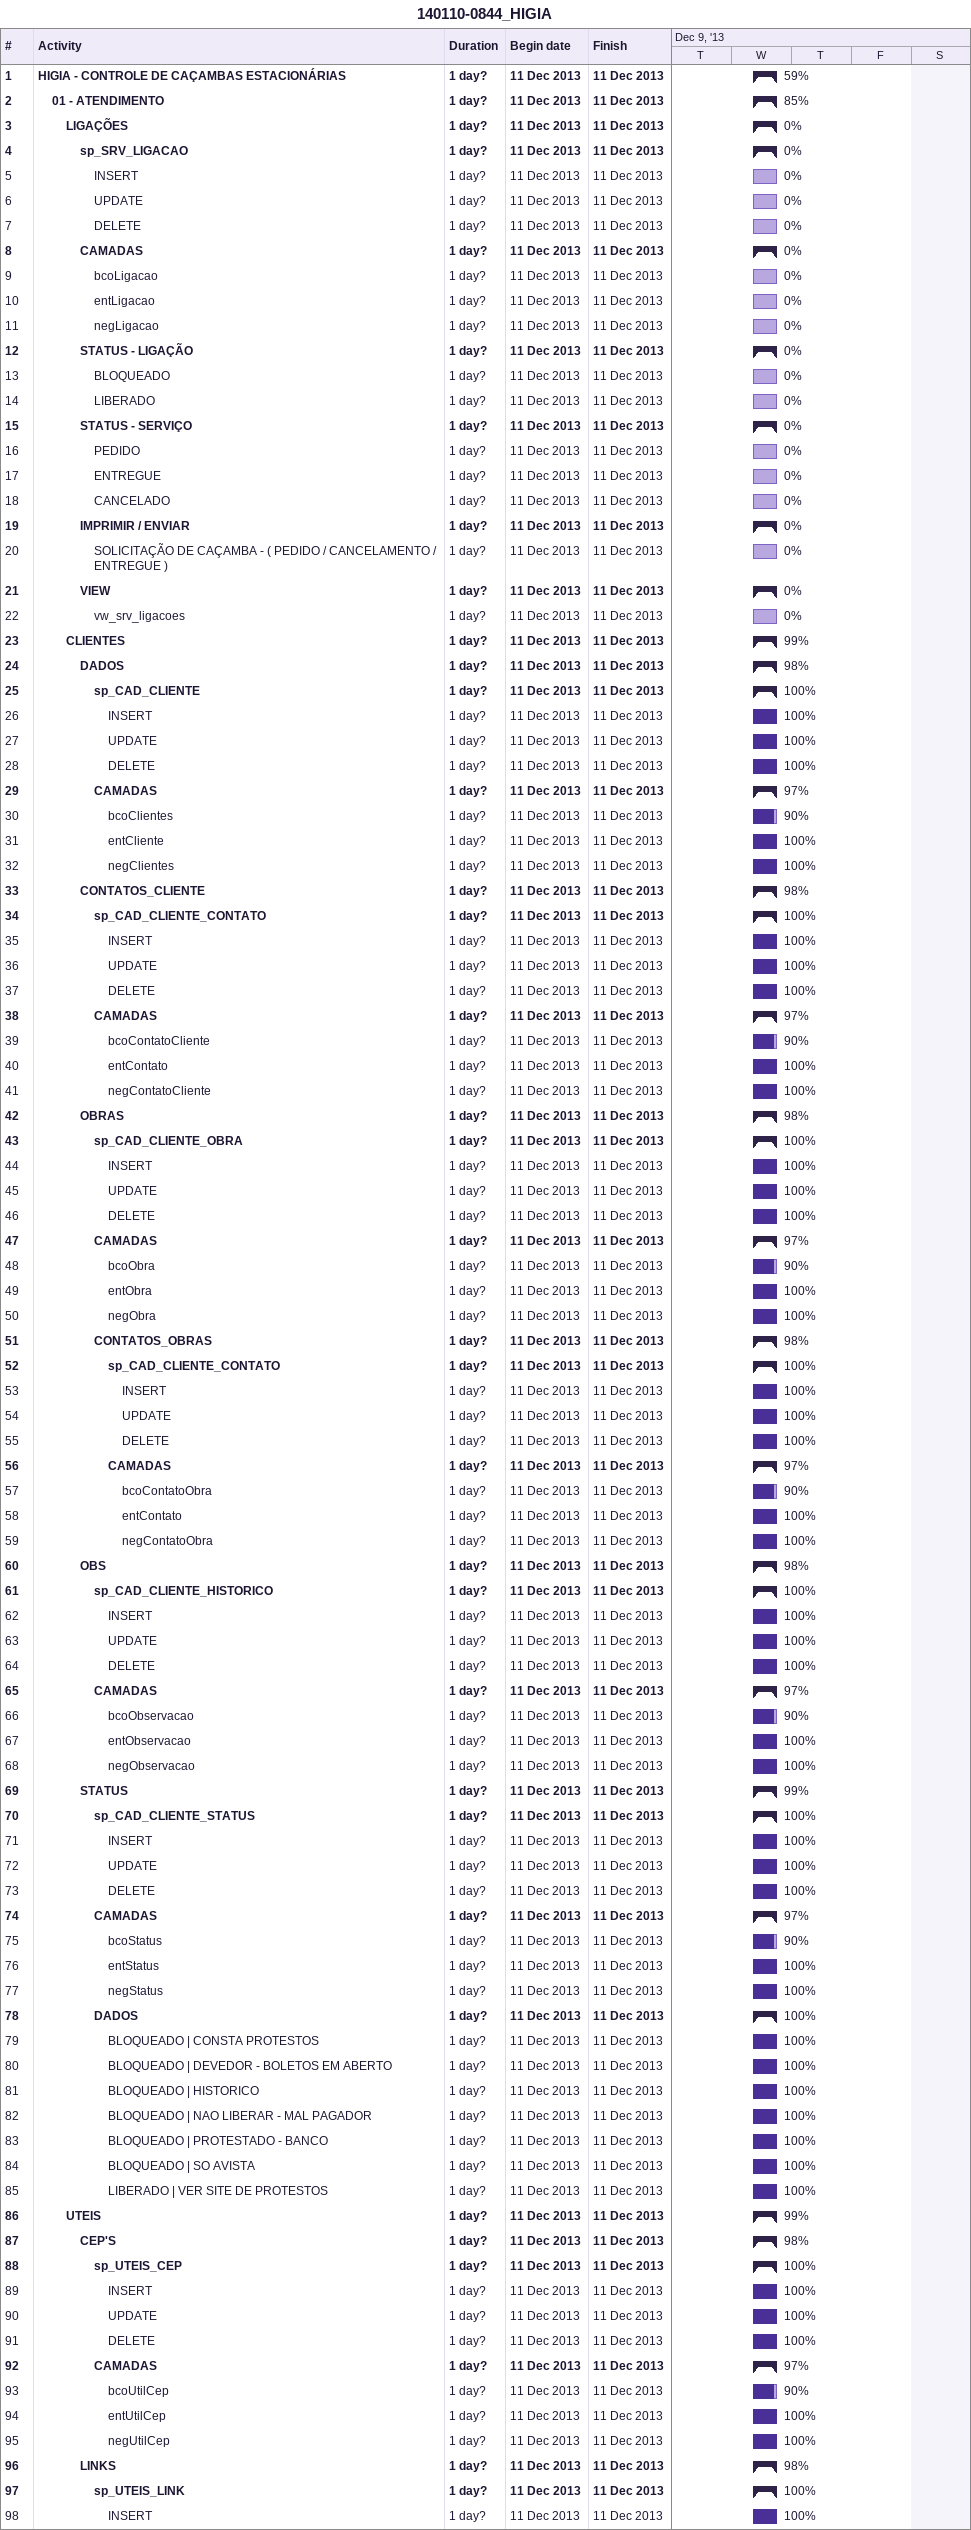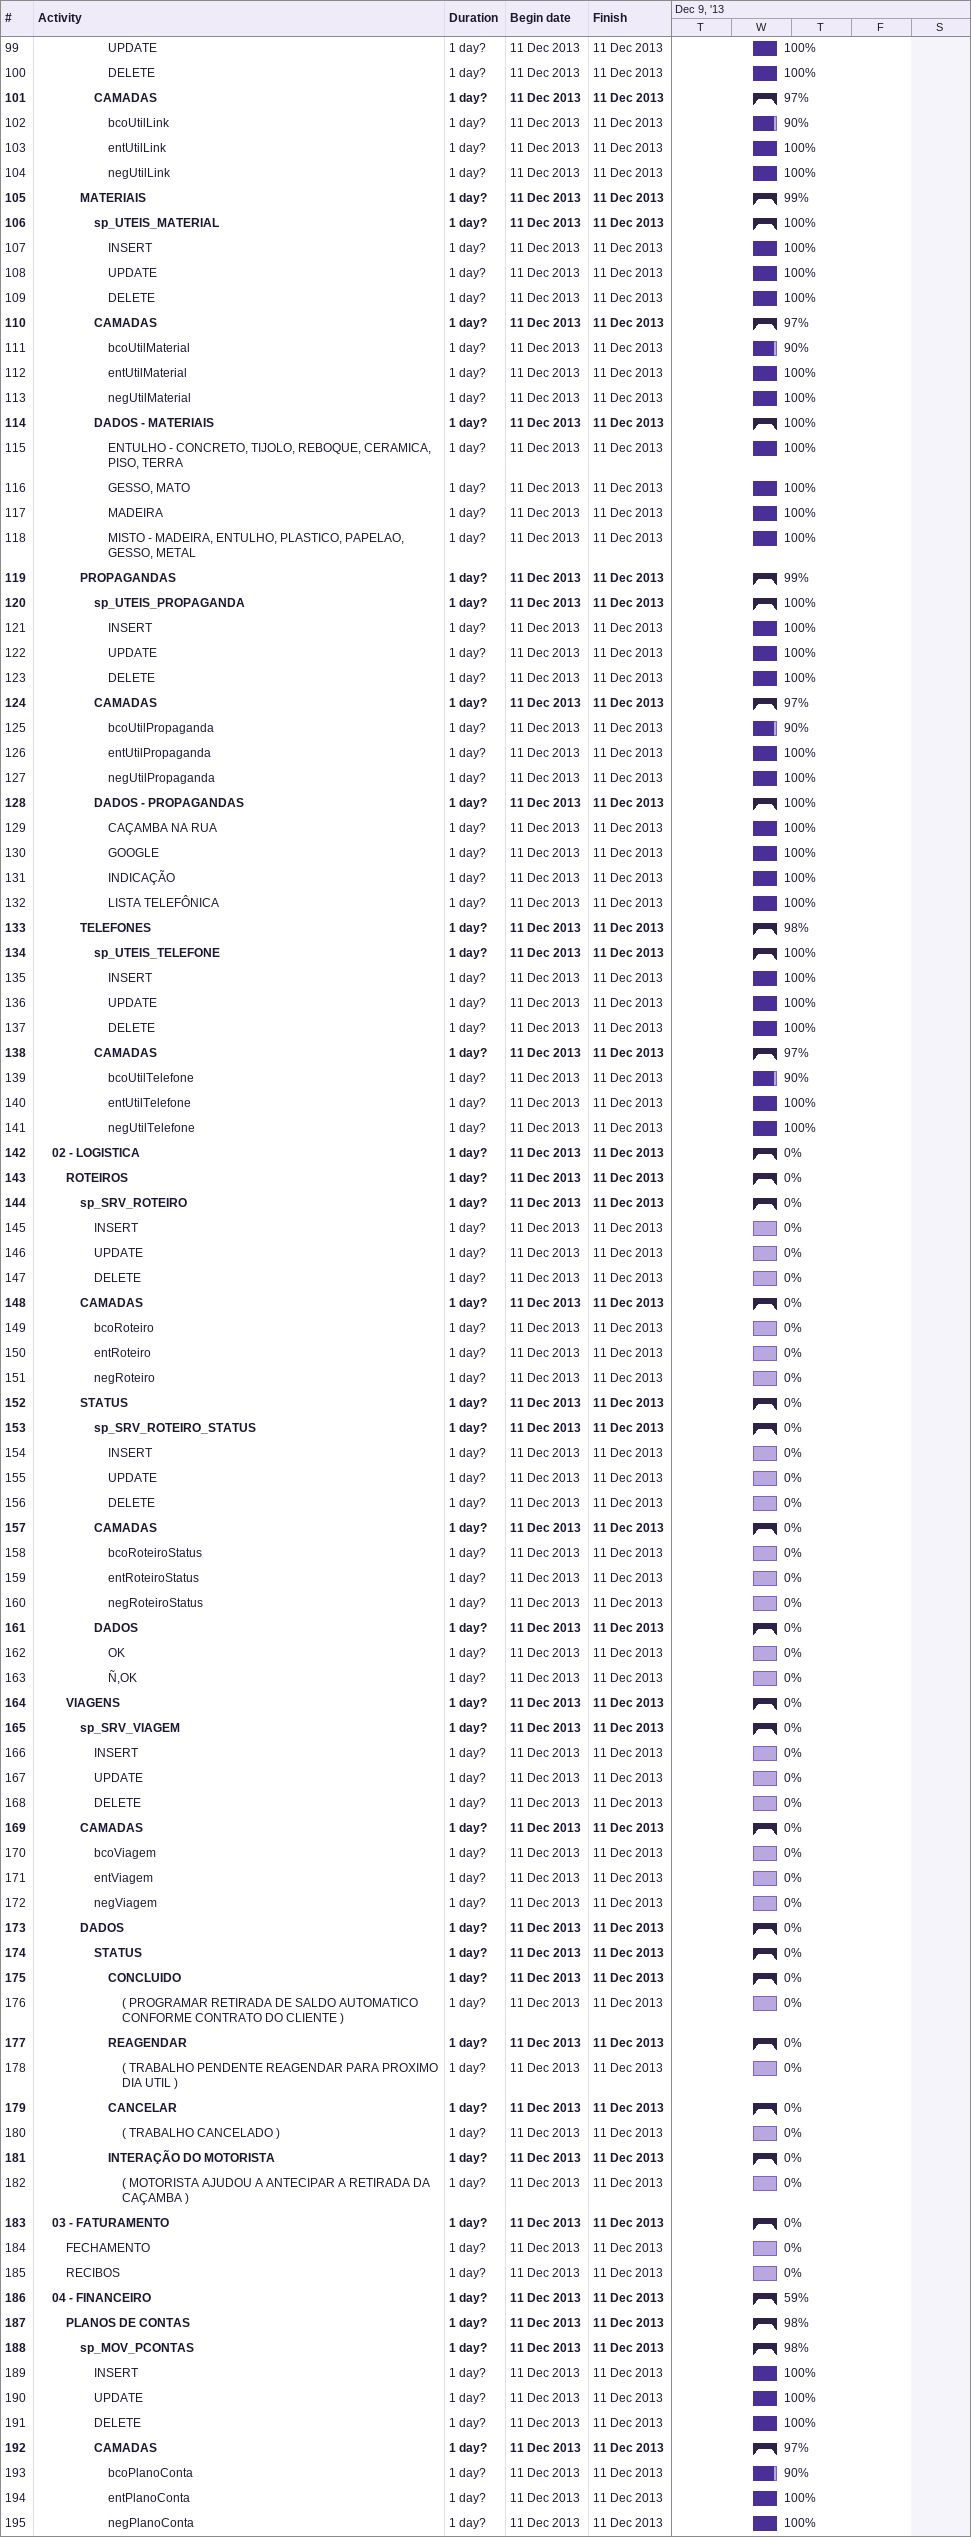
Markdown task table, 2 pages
140110-0844_HIGIA

| ID | Level | Task | Duration | Start | Finish | % complete |
|---|---|---|---|---|---|---|
| 1 | 1 | **HIGIA - CONTROLE DE CAÇAMBAS ESTACIONÁRIAS** | 1d? | 2013-12-11 | 2013-12-11 | 59 |
| 2 | 2 | **01 - ATENDIMENTO** | 1d? | 2013-12-11 | 2013-12-11 | 85 |
| 3 | 3 | **LIGAÇÕES** | 1d? | 2013-12-11 | 2013-12-11 | 0 |
| 4 | 4 | **sp_SRV_LIGACAO** | 1d? | 2013-12-11 | 2013-12-11 | 0 |
| 5 | 5 | INSERT | 1d? | 2013-12-11 | 2013-12-11 | 0 |
| 6 | 5 | UPDATE | 1d? | 2013-12-11 | 2013-12-11 | 0 |
| 7 | 5 | DELETE | 1d? | 2013-12-11 | 2013-12-11 | 0 |
| 8 | 4 | **CAMADAS** | 1d? | 2013-12-11 | 2013-12-11 | 0 |
| 9 | 5 | bcoLigacao | 1d? | 2013-12-11 | 2013-12-11 | 0 |
| 10 | 5 | entLigacao | 1d? | 2013-12-11 | 2013-12-11 | 0 |
| 11 | 5 | negLigacao | 1d? | 2013-12-11 | 2013-12-11 | 0 |
| 12 | 4 | **STATUS - LIGAÇÃO** | 1d? | 2013-12-11 | 2013-12-11 | 0 |
| 13 | 5 | BLOQUEADO | 1d? | 2013-12-11 | 2013-12-11 | 0 |
| 14 | 5 | LIBERADO | 1d? | 2013-12-11 | 2013-12-11 | 0 |
| 15 | 4 | **STATUS - SERVIÇO** | 1d? | 2013-12-11 | 2013-12-11 | 0 |
| 16 | 5 | PEDIDO | 1d? | 2013-12-11 | 2013-12-11 | 0 |
| 17 | 5 | ENTREGUE | 1d? | 2013-12-11 | 2013-12-11 | 0 |
| 18 | 5 | CANCELADO | 1d? | 2013-12-11 | 2013-12-11 | 0 |
| 19 | 4 | **IMPRIMIR / ENVIAR** | 1d? | 2013-12-11 | 2013-12-11 | 0 |
| 20 | 5 | SOLICITAÇÃO DE CAÇAMBA - ( PEDIDO / CANCELAMENTO / ENTREGUE ) | 1d? | 2013-12-11 | 2013-12-11 | 0 |
| 21 | 4 | **VIEW** | 1d? | 2013-12-11 | 2013-12-11 | 0 |
| 22 | 5 | vw_srv_ligacoes | 1d? | 2013-12-11 | 2013-12-11 | 0 |
| 23 | 3 | **CLIENTES** | 1d? | 2013-12-11 | 2013-12-11 | 99 |
| 24 | 4 | **DADOS** | 1d? | 2013-12-11 | 2013-12-11 | 98 |
| 25 | 5 | **sp_CAD_CLIENTE** | 1d? | 2013-12-11 | 2013-12-11 | 100 |
| 26 | 6 | INSERT | 1d? | 2013-12-11 | 2013-12-11 | 100 |
| 27 | 6 | UPDATE | 1d? | 2013-12-11 | 2013-12-11 | 100 |
| 28 | 6 | DELETE | 1d? | 2013-12-11 | 2013-12-11 | 100 |
| 29 | 5 | **CAMADAS** | 1d? | 2013-12-11 | 2013-12-11 | 97 |
| 30 | 6 | bcoClientes | 1d? | 2013-12-11 | 2013-12-11 | 90 |
| 31 | 6 | entCliente | 1d? | 2013-12-11 | 2013-12-11 | 100 |
| 32 | 6 | negClientes | 1d? | 2013-12-11 | 2013-12-11 | 100 |
| 33 | 4 | **CONTATOS_CLIENTE** | 1d? | 2013-12-11 | 2013-12-11 | 98 |
| 34 | 5 | **sp_CAD_CLIENTE_CONTATO** | 1d? | 2013-12-11 | 2013-12-11 | 100 |
| 35 | 6 | INSERT | 1d? | 2013-12-11 | 2013-12-11 | 100 |
| 36 | 6 | UPDATE | 1d? | 2013-12-11 | 2013-12-11 | 100 |
| 37 | 6 | DELETE | 1d? | 2013-12-11 | 2013-12-11 | 100 |
| 38 | 5 | **CAMADAS** | 1d? | 2013-12-11 | 2013-12-11 | 97 |
| 39 | 6 | bcoContatoCliente | 1d? | 2013-12-11 | 2013-12-11 | 90 |
| 40 | 6 | entContato | 1d? | 2013-12-11 | 2013-12-11 | 100 |
| 41 | 6 | negContatoCliente | 1d? | 2013-12-11 | 2013-12-11 | 100 |
| 42 | 4 | **OBRAS** | 1d? | 2013-12-11 | 2013-12-11 | 98 |
| 43 | 5 | **sp_CAD_CLIENTE_OBRA** | 1d? | 2013-12-11 | 2013-12-11 | 100 |
| 44 | 6 | INSERT | 1d? | 2013-12-11 | 2013-12-11 | 100 |
| 45 | 6 | UPDATE | 1d? | 2013-12-11 | 2013-12-11 | 100 |
| 46 | 6 | DELETE | 1d? | 2013-12-11 | 2013-12-11 | 100 |
| 47 | 5 | **CAMADAS** | 1d? | 2013-12-11 | 2013-12-11 | 97 |
| 48 | 6 | bcoObra | 1d? | 2013-12-11 | 2013-12-11 | 90 |
| 49 | 6 | entObra | 1d? | 2013-12-11 | 2013-12-11 | 100 |
| 50 | 6 | negObra | 1d? | 2013-12-11 | 2013-12-11 | 100 |
| 51 | 5 | **CONTATOS_OBRAS** | 1d? | 2013-12-11 | 2013-12-11 | 98 |
| 52 | 6 | **sp_CAD_CLIENTE_CONTATO** | 1d? | 2013-12-11 | 2013-12-11 | 100 |
| 53 | 7 | INSERT | 1d? | 2013-12-11 | 2013-12-11 | 100 |
| 54 | 7 | UPDATE | 1d? | 2013-12-11 | 2013-12-11 | 100 |
| 55 | 7 | DELETE | 1d? | 2013-12-11 | 2013-12-11 | 100 |
| 56 | 6 | **CAMADAS** | 1d? | 2013-12-11 | 2013-12-11 | 97 |
| 57 | 7 | bcoContatoObra | 1d? | 2013-12-11 | 2013-12-11 | 90 |
| 58 | 7 | entContato | 1d? | 2013-12-11 | 2013-12-11 | 100 |
| 59 | 7 | negContatoObra | 1d? | 2013-12-11 | 2013-12-11 | 100 |
| 60 | 4 | **OBS** | 1d? | 2013-12-11 | 2013-12-11 | 98 |
| 61 | 5 | **sp_CAD_CLIENTE_HISTORICO** | 1d? | 2013-12-11 | 2013-12-11 | 100 |
| 62 | 6 | INSERT | 1d? | 2013-12-11 | 2013-12-11 | 100 |
| 63 | 6 | UPDATE | 1d? | 2013-12-11 | 2013-12-11 | 100 |
| 64 | 6 | DELETE | 1d? | 2013-12-11 | 2013-12-11 | 100 |
| 65 | 5 | **CAMADAS** | 1d? | 2013-12-11 | 2013-12-11 | 97 |
| 66 | 6 | bcoObservacao | 1d? | 2013-12-11 | 2013-12-11 | 90 |
| 67 | 6 | entObservacao | 1d? | 2013-12-11 | 2013-12-11 | 100 |
| 68 | 6 | negObservacao | 1d? | 2013-12-11 | 2013-12-11 | 100 |
| 69 | 4 | **STATUS** | 1d? | 2013-12-11 | 2013-12-11 | 99 |
| 70 | 5 | **sp_CAD_CLIENTE_STATUS** | 1d? | 2013-12-11 | 2013-12-11 | 100 |
| 71 | 6 | INSERT | 1d? | 2013-12-11 | 2013-12-11 | 100 |
| 72 | 6 | UPDATE | 1d? | 2013-12-11 | 2013-12-11 | 100 |
| 73 | 6 | DELETE | 1d? | 2013-12-11 | 2013-12-11 | 100 |
| 74 | 5 | **CAMADAS** | 1d? | 2013-12-11 | 2013-12-11 | 97 |
| 75 | 6 | bcoStatus | 1d? | 2013-12-11 | 2013-12-11 | 90 |
| 76 | 6 | entStatus | 1d? | 2013-12-11 | 2013-12-11 | 100 |
| 77 | 6 | negStatus | 1d? | 2013-12-11 | 2013-12-11 | 100 |
| 78 | 5 | **DADOS** | 1d? | 2013-12-11 | 2013-12-11 | 100 |
| 79 | 6 | BLOQUEADO \| CONSTA PROTESTOS | 1d? | 2013-12-11 | 2013-12-11 | 100 |
| 80 | 6 | BLOQUEADO \| DEVEDOR - BOLETOS EM ABERTO | 1d? | 2013-12-11 | 2013-12-11 | 100 |
| 81 | 6 | BLOQUEADO \| HISTORICO | 1d? | 2013-12-11 | 2013-12-11 | 100 |
| 82 | 6 | BLOQUEADO \| NAO LIBERAR - MAL PAGADOR | 1d? | 2013-12-11 | 2013-12-11 | 100 |
| 83 | 6 | BLOQUEADO \| PROTESTADO - BANCO | 1d? | 2013-12-11 | 2013-12-11 | 100 |
| 84 | 6 | BLOQUEADO \| SO AVISTA | 1d? | 2013-12-11 | 2013-12-11 | 100 |
| 85 | 6 | LIBERADO \| VER SITE DE PROTESTOS | 1d? | 2013-12-11 | 2013-12-11 | 100 |
| 86 | 3 | **UTEIS** | 1d? | 2013-12-11 | 2013-12-11 | 99 |
| 87 | 4 | **CEP'S** | 1d? | 2013-12-11 | 2013-12-11 | 98 |
| 88 | 5 | **sp_UTEIS_CEP** | 1d? | 2013-12-11 | 2013-12-11 | 100 |
| 89 | 6 | INSERT | 1d? | 2013-12-11 | 2013-12-11 | 100 |
| 90 | 6 | UPDATE | 1d? | 2013-12-11 | 2013-12-11 | 100 |
| 91 | 6 | DELETE | 1d? | 2013-12-11 | 2013-12-11 | 100 |
| 92 | 5 | **CAMADAS** | 1d? | 2013-12-11 | 2013-12-11 | 97 |
| 93 | 6 | bcoUtilCep | 1d? | 2013-12-11 | 2013-12-11 | 90 |
| 94 | 6 | entUtilCep | 1d? | 2013-12-11 | 2013-12-11 | 100 |
| 95 | 6 | negUtilCep | 1d? | 2013-12-11 | 2013-12-11 | 100 |
| 96 | 4 | **LINKS** | 1d? | 2013-12-11 | 2013-12-11 | 98 |
| 97 | 5 | **sp_UTEIS_LINK** | 1d? | 2013-12-11 | 2013-12-11 | 100 |
| 98 | 6 | INSERT | 1d? | 2013-12-11 | 2013-12-11 | 100 |
| 99 | 6 | UPDATE | 1d? | 2013-12-11 | 2013-12-11 | 100 |
| 100 | 6 | DELETE | 1d? | 2013-12-11 | 2013-12-11 | 100 |
| 101 | 5 | **CAMADAS** | 1d? | 2013-12-11 | 2013-12-11 | 97 |
| 102 | 6 | bcoUtilLink | 1d? | 2013-12-11 | 2013-12-11 | 90 |
| 103 | 6 | entUtilLink | 1d? | 2013-12-11 | 2013-12-11 | 100 |
| 104 | 6 | negUtilLink | 1d? | 2013-12-11 | 2013-12-11 | 100 |
| 105 | 4 | **MATERIAIS** | 1d? | 2013-12-11 | 2013-12-11 | 99 |
| 106 | 5 | **sp_UTEIS_MATERIAL** | 1d? | 2013-12-11 | 2013-12-11 | 100 |
| 107 | 6 | INSERT | 1d? | 2013-12-11 | 2013-12-11 | 100 |
| 108 | 6 | UPDATE | 1d? | 2013-12-11 | 2013-12-11 | 100 |
| 109 | 6 | DELETE | 1d? | 2013-12-11 | 2013-12-11 | 100 |
| 110 | 5 | **CAMADAS** | 1d? | 2013-12-11 | 2013-12-11 | 97 |
| 111 | 6 | bcoUtilMaterial | 1d? | 2013-12-11 | 2013-12-11 | 90 |
| 112 | 6 | entUtilMaterial | 1d? | 2013-12-11 | 2013-12-11 | 100 |
| 113 | 6 | negUtilMaterial | 1d? | 2013-12-11 | 2013-12-11 | 100 |
| 114 | 5 | **DADOS - MATERIAIS** | 1d? | 2013-12-11 | 2013-12-11 | 100 |
| 115 | 6 | ENTULHO - CONCRETO, TIJOLO, REBOQUE, CERAMICA, PISO, TERRA | 1d? | 2013-12-11 | 2013-12-11 | 100 |
| 116 | 6 | GESSO, MATO | 1d? | 2013-12-11 | 2013-12-11 | 100 |
| 117 | 6 | MADEIRA | 1d? | 2013-12-11 | 2013-12-11 | 100 |
| 118 | 6 | MISTO - MADEIRA, ENTULHO, PLASTICO, PAPELAO, GESSO, METAL | 1d? | 2013-12-11 | 2013-12-11 | 100 |
| 119 | 4 | **PROPAGANDAS** | 1d? | 2013-12-11 | 2013-12-11 | 99 |
| 120 | 5 | **sp_UTEIS_PROPAGANDA** | 1d? | 2013-12-11 | 2013-12-11 | 100 |
| 121 | 6 | INSERT | 1d? | 2013-12-11 | 2013-12-11 | 100 |
| 122 | 6 | UPDATE | 1d? | 2013-12-11 | 2013-12-11 | 100 |
| 123 | 6 | DELETE | 1d? | 2013-12-11 | 2013-12-11 | 100 |
| 124 | 5 | **CAMADAS** | 1d? | 2013-12-11 | 2013-12-11 | 97 |
| 125 | 6 | bcoUtilPropaganda | 1d? | 2013-12-11 | 2013-12-11 | 90 |
| 126 | 6 | entUtilPropaganda | 1d? | 2013-12-11 | 2013-12-11 | 100 |
| 127 | 6 | negUtilPropaganda | 1d? | 2013-12-11 | 2013-12-11 | 100 |
| 128 | 5 | **DADOS - PROPAGANDAS** | 1d? | 2013-12-11 | 2013-12-11 | 100 |
| 129 | 6 | CAÇAMBA NA RUA | 1d? | 2013-12-11 | 2013-12-11 | 100 |
| 130 | 6 | GOOGLE | 1d? | 2013-12-11 | 2013-12-11 | 100 |
| 131 | 6 | INDICAÇÃO | 1d? | 2013-12-11 | 2013-12-11 | 100 |
| 132 | 6 | LISTA TELEFÔNICA | 1d? | 2013-12-11 | 2013-12-11 | 100 |
| 133 | 4 | **TELEFONES** | 1d? | 2013-12-11 | 2013-12-11 | 98 |
| 134 | 5 | **sp_UTEIS_TELEFONE** | 1d? | 2013-12-11 | 2013-12-11 | 100 |
| 135 | 6 | INSERT | 1d? | 2013-12-11 | 2013-12-11 | 100 |
| 136 | 6 | UPDATE | 1d? | 2013-12-11 | 2013-12-11 | 100 |
| 137 | 6 | DELETE | 1d? | 2013-12-11 | 2013-12-11 | 100 |
| 138 | 5 | **CAMADAS** | 1d? | 2013-12-11 | 2013-12-11 | 97 |
| 139 | 6 | bcoUtilTelefone | 1d? | 2013-12-11 | 2013-12-11 | 90 |
| 140 | 6 | entUtilTelefone | 1d? | 2013-12-11 | 2013-12-11 | 100 |
| 141 | 6 | negUtilTelefone | 1d? | 2013-12-11 | 2013-12-11 | 100 |
| 142 | 2 | **02 - LOGISTICA** | 1d? | 2013-12-11 | 2013-12-11 | 0 |
| 143 | 3 | **ROTEIROS** | 1d? | 2013-12-11 | 2013-12-11 | 0 |
| 144 | 4 | **sp_SRV_ROTEIRO** | 1d? | 2013-12-11 | 2013-12-11 | 0 |
| 145 | 5 | INSERT | 1d? | 2013-12-11 | 2013-12-11 | 0 |
| 146 | 5 | UPDATE | 1d? | 2013-12-11 | 2013-12-11 | 0 |
| 147 | 5 | DELETE | 1d? | 2013-12-11 | 2013-12-11 | 0 |
| 148 | 4 | **CAMADAS** | 1d? | 2013-12-11 | 2013-12-11 | 0 |
| 149 | 5 | bcoRoteiro | 1d? | 2013-12-11 | 2013-12-11 | 0 |
| 150 | 5 | entRoteiro | 1d? | 2013-12-11 | 2013-12-11 | 0 |
| 151 | 5 | negRoteiro | 1d? | 2013-12-11 | 2013-12-11 | 0 |
| 152 | 4 | **STATUS** | 1d? | 2013-12-11 | 2013-12-11 | 0 |
| 153 | 5 | **sp_SRV_ROTEIRO_STATUS** | 1d? | 2013-12-11 | 2013-12-11 | 0 |
| 154 | 6 | INSERT | 1d? | 2013-12-11 | 2013-12-11 | 0 |
| 155 | 6 | UPDATE | 1d? | 2013-12-11 | 2013-12-11 | 0 |
| 156 | 6 | DELETE | 1d? | 2013-12-11 | 2013-12-11 | 0 |
| 157 | 5 | **CAMADAS** | 1d? | 2013-12-11 | 2013-12-11 | 0 |
| 158 | 6 | bcoRoteiroStatus | 1d? | 2013-12-11 | 2013-12-11 | 0 |
| 159 | 6 | entRoteiroStatus | 1d? | 2013-12-11 | 2013-12-11 | 0 |
| 160 | 6 | negRoteiroStatus | 1d? | 2013-12-11 | 2013-12-11 | 0 |
| 161 | 5 | **DADOS** | 1d? | 2013-12-11 | 2013-12-11 | 0 |
| 162 | 6 | OK | 1d? | 2013-12-11 | 2013-12-11 | 0 |
| 163 | 6 | Ñ,OK | 1d? | 2013-12-11 | 2013-12-11 | 0 |
| 164 | 3 | **VIAGENS** | 1d? | 2013-12-11 | 2013-12-11 | 0 |
| 165 | 4 | **sp_SRV_VIAGEM** | 1d? | 2013-12-11 | 2013-12-11 | 0 |
| 166 | 5 | INSERT | 1d? | 2013-12-11 | 2013-12-11 | 0 |
| 167 | 5 | UPDATE | 1d? | 2013-12-11 | 2013-12-11 | 0 |
| 168 | 5 | DELETE | 1d? | 2013-12-11 | 2013-12-11 | 0 |
| 169 | 4 | **CAMADAS** | 1d? | 2013-12-11 | 2013-12-11 | 0 |
| 170 | 5 | bcoViagem | 1d? | 2013-12-11 | 2013-12-11 | 0 |
| 171 | 5 | entViagem | 1d? | 2013-12-11 | 2013-12-11 | 0 |
| 172 | 5 | negViagem | 1d? | 2013-12-11 | 2013-12-11 | 0 |
| 173 | 4 | **DADOS** | 1d? | 2013-12-11 | 2013-12-11 | 0 |
| 174 | 5 | **STATUS** | 1d? | 2013-12-11 | 2013-12-11 | 0 |
| 175 | 6 | **CONCLUIDO** | 1d? | 2013-12-11 | 2013-12-11 | 0 |
| 176 | 7 | ( PROGRAMAR RETIRADA DE SALDO AUTOMATICO CONFORME CONTRATO DO CLIENTE ) | 1d? | 2013-12-11 | 2013-12-11 | 0 |
| 177 | 6 | **REAGENDAR** | 1d? | 2013-12-11 | 2013-12-11 | 0 |
| 178 | 7 | ( TRABALHO PENDENTE REAGENDAR PARA PROXIMO DIA UTIL ) | 1d? | 2013-12-11 | 2013-12-11 | 0 |
| 179 | 6 | **CANCELAR** | 1d? | 2013-12-11 | 2013-12-11 | 0 |
| 180 | 7 | ( TRABALHO CANCELADO ) | 1d? | 2013-12-11 | 2013-12-11 | 0 |
| 181 | 6 | **INTERAÇÃO DO MOTORISTA** | 1d? | 2013-12-11 | 2013-12-11 | 0 |
| 182 | 7 | ( MOTORISTA AJUDOU A ANTECIPAR A RETIRADA DA CAÇAMBA ) | 1d? | 2013-12-11 | 2013-12-11 | 0 |
| 183 | 2 | **03 - FATURAMENTO** | 1d? | 2013-12-11 | 2013-12-11 | 0 |
| 184 | 3 | FECHAMENTO | 1d? | 2013-12-11 | 2013-12-11 | 0 |
| 185 | 3 | RECIBOS | 1d? | 2013-12-11 | 2013-12-11 | 0 |
| 186 | 2 | **04 - FINANCEIRO** | 1d? | 2013-12-11 | 2013-12-11 | 59 |
| 187 | 3 | **PLANOS DE CONTAS** | 1d? | 2013-12-11 | 2013-12-11 | 98 |
| 188 | 4 | **sp_MOV_PCONTAS** | 1d? | 2013-12-11 | 2013-12-11 | 98 |
| 189 | 5 | INSERT | 1d? | 2013-12-11 | 2013-12-11 | 100 |
| 190 | 5 | UPDATE | 1d? | 2013-12-11 | 2013-12-11 | 100 |
| 191 | 5 | DELETE | 1d? | 2013-12-11 | 2013-12-11 | 100 |
| 192 | 5 | **CAMADAS** | 1d? | 2013-12-11 | 2013-12-11 | 97 |
| 193 | 6 | bcoPlanoConta | 1d? | 2013-12-11 | 2013-12-11 | 90 |
| 194 | 6 | entPlanoConta | 1d? | 2013-12-11 | 2013-12-11 | 100 |
| 195 | 6 | negPlanoConta | 1d? | 2013-12-11 | 2013-12-11 | 100 |
